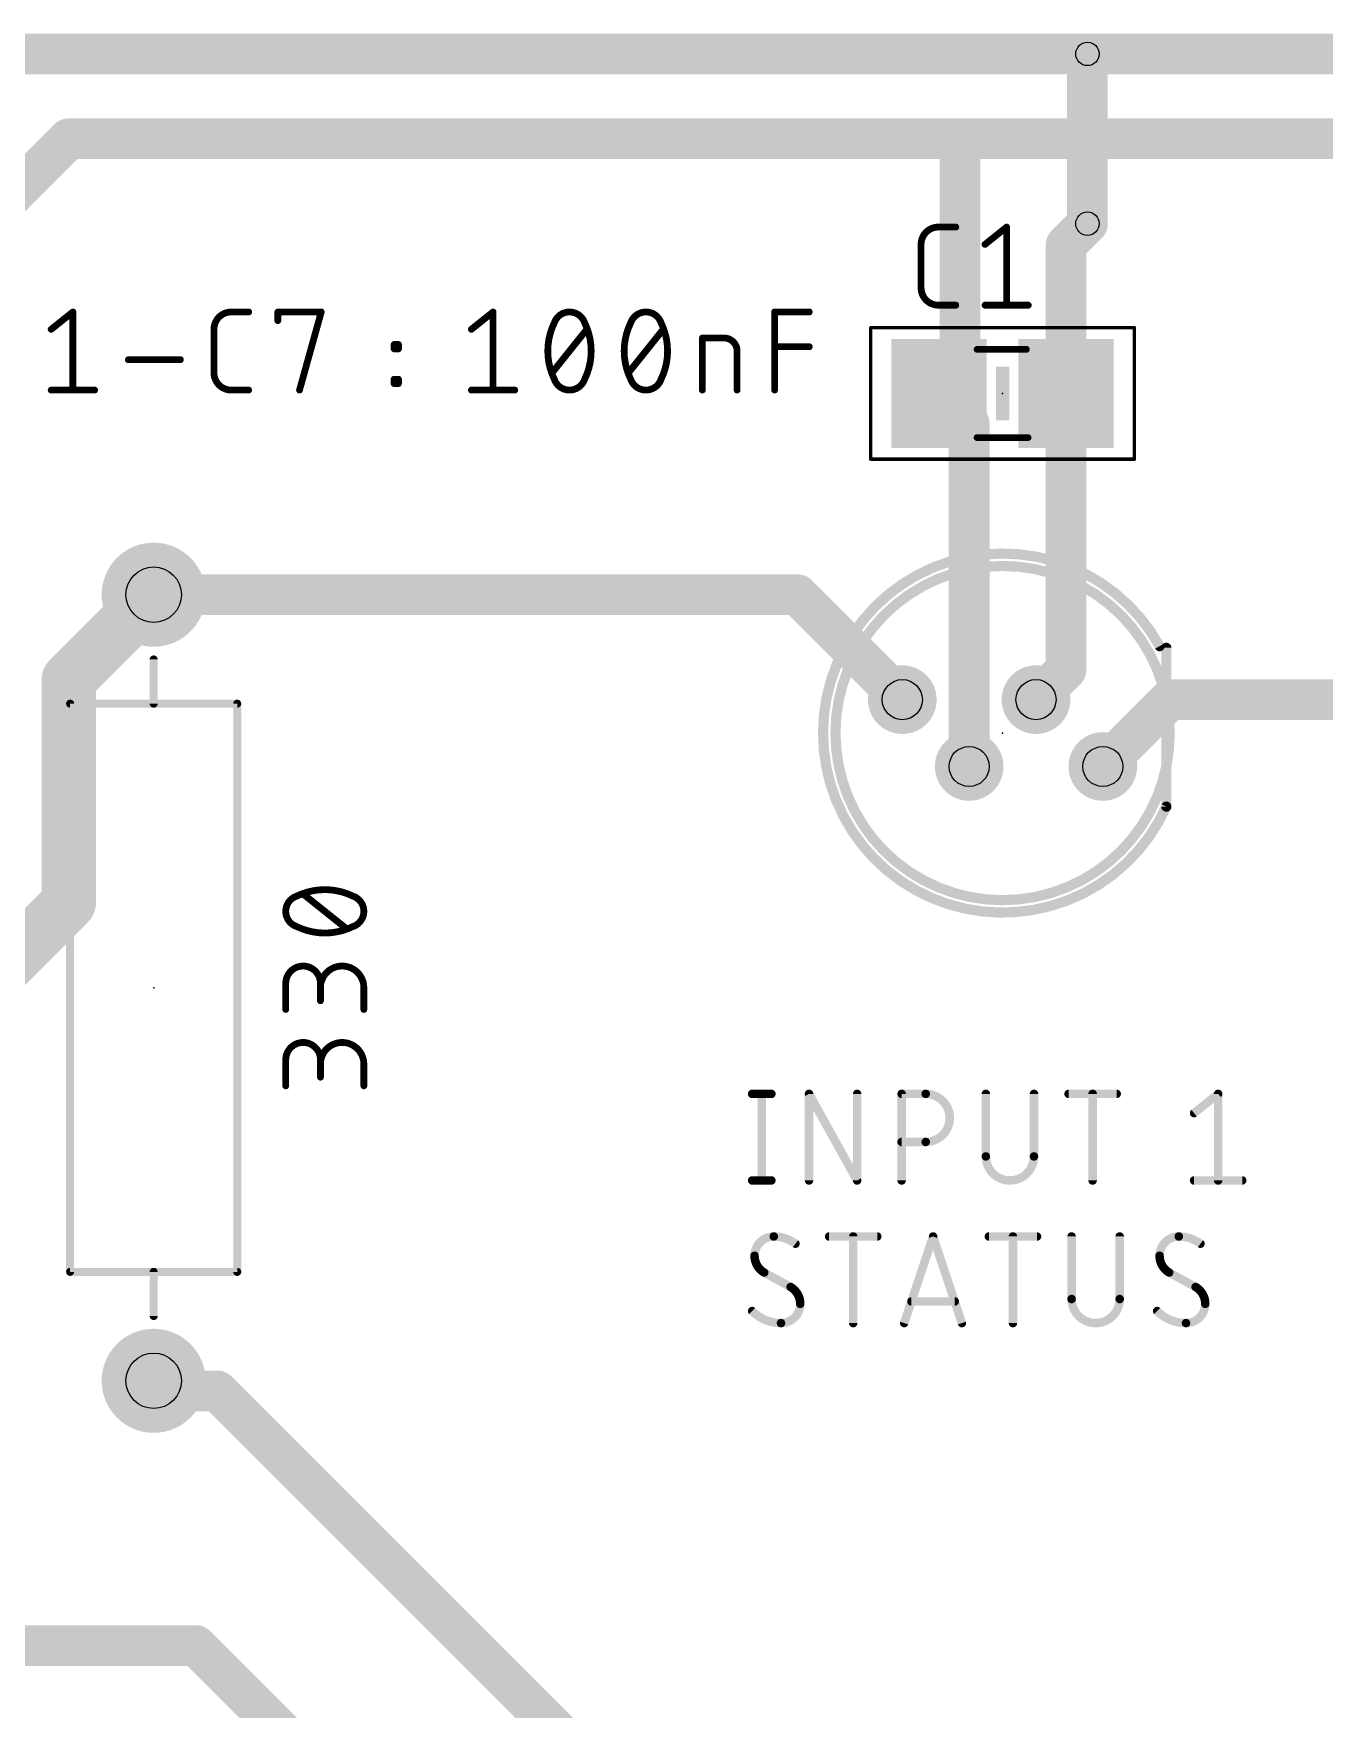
# Model space of a CAD drawing. Extents: x -9 to 239, y 2 to 147.
# Drawn here: x 99.8 to 119.12, y 98.42 to 123.49 of the extents above; entities that cross this region are included whole.
import ezdxf

# ---------------------------------------------------------------- set-up
doc = ezdxf.new("R2010")
doc.units = 0
for name, color, linetype in [('1', 12, 'CONTINUOUS'), ('16', 132, 'CONTINUOUS'), ('17', 110, 'CONTINUOUS'), ('18', 110, 'CONTINUOUS'), ('21', 40, 'CONTINUOUS'), ('23', 53, 'CONTINUOUS'), ('25', 253, 'CONTINUOUS'), ('27', 253, 'CONTINUOUS'), ('29', 253, 'CONTINUOUS'), ('30', 253, 'CONTINUOUS'), ('31', 253, 'CONTINUOUS'), ('35', 253, 'CONTINUOUS'), ('39', 12, 'CONTINUOUS'), ('44', 253, 'CONTINUOUS'), ('51', 253, 'CONTINUOUS')]:
    doc.layers.add(name, color=color, linetype=linetype)

# ---------------------------------------------------------------- blocks, each defined once
blk = doc.blocks.new('RECT')
blk.add_solid([(-0.5, -0.5), (0.5, -0.5), (-0.5, 0.5), (0.5, 0.5)])
blk = doc.blocks.new('ROUNDP')
at = {"const_width": 0.5}
blk.add_lwpolyline([(0, -0.25, 1), (0, 0.25, 1), (0, -0.25)], format="xyb", dxfattribs=at)
blk = doc.blocks.new('ROUNDV')
at = {"const_width": 0.5}
blk.add_lwpolyline([(0, -0.25, 1), (0, 0.25, 1), (0, -0.25)], format="xyb", dxfattribs=at)

msp = doc.modelspace()

# ---------------------------------------------------------------- linework, layer by layer
at = {"layer": '1'}
for points, const_width in [([(96.52, 123.19), (115.57, 123.19)], 0.6096), ([(115.57, 123.19), (132.08, 123.19)], 0.6096), ([(100.33, 121.92), (99.06, 120.65)], 0.6096), ([(113.665, 121.92), (100.33, 121.92)], 0.6096), ([(129.54, 121.92), (113.665, 121.92)], 0.6096), ([(113.665, 121.92), (113.665, 118.425)], 0.6096), ([(115.57, 120.65), (115.25, 120.33)], 0.6096), ([(115.25, 120.33), (115.25, 118.11)], 0.6096), ([(113.665, 118.425), (113.35, 118.11)], 0.6096), ([(113.35, 118.11), (113.8, 117.66)], 0.6096), ([(115.25, 118.11), (115.25, 113.98)], 0.6096), ([(113.8, 117.66), (113.8, 112.53)], 0.6096), ([(101.6, 115.1), (100.33, 113.83)], 0.8128), ([(101.6, 115.1), (102.87, 115.1)], 0.6096), ([(102.87, 115.1), (103.61, 115.1)], 0.6096), ([(103.61, 115.1), (111.23, 115.1)], 0.6096), ([(111.23, 115.1), (112.8, 113.53)], 0.6096), ([(100.33, 113.83), (100.33, 110.49)], 0.8128), ([(115.25, 113.98), (114.8, 113.53)], 0.6096), ([(115.8, 112.53), (116.8, 113.53)], 0.6096), ([(116.8, 113.53), (129.31, 113.53)], 0.6096), ([(100.33, 110.49), (99.06, 109.22)], 0.8128), ([(101.6, 103.34), (101.7525, 103.1875)], 0.6096), ([(102.5525, 103.1875), (101.7525, 103.1875)], 0.6096), ([(115.57, 90.17), (102.5525, 103.1875)], 0.6096), ([(87.3125, 99.3775), (102.235, 99.3775)], 0.6096), ([(102.235, 99.3775), (113.665, 87.9475)], 0.6096)]:
    msp.add_lwpolyline(points, dxfattribs=dict(at, const_width=const_width))
for points, const_width in [([(115.57, 123.3424, 1), (115.57, 123.0376)], 0.3048), ([(115.57, 123.0376, 1), (115.57, 123.3424)], 0.3048), ([(100.33, 122.0724, 1), (100.33, 121.7676)], 0.3048), ([(100.4378, 121.8122, 1), (100.2222, 122.0278)], 0.3048), ([(113.665, 122.0724, 1), (113.665, 121.7676)], 0.3048), ([(113.8174, 121.92, 1), (113.5126, 121.92)], 0.3048), ([(113.665, 121.7676, 1), (113.665, 122.0724)], 0.3048), ([(115.6778, 120.5422, 1), (115.4622, 120.7578)], 0.3048), ([(115.4024, 120.33, 1), (115.0976, 120.33)], 0.3048), ([(115.1422, 120.4378, 1), (115.3578, 120.2222)], 0.3048), ([(113.7728, 118.3172, 1), (113.5572, 118.5328)], 0.3048), ([(113.4578, 118.2178, 1), (113.2422, 118.0022)], 0.3048), ([(113.2422, 118.2178, 1), (113.4578, 118.0022)], 0.3048), ([(113.5126, 118.425, 1), (113.8174, 118.425)], 0.3048), ([(115.4024, 118.11, 1), (115.0976, 118.11)], 0.3048), ([(115.0976, 118.11, 1), (115.4024, 118.11)], 0.3048), ([(113.9524, 117.66, 1), (113.6476, 117.66)], 0.3048), ([(113.6922, 117.5522, 1), (113.9078, 117.7678)], 0.3048), ([(101.7437, 114.9563, 1), (101.4563, 115.2437)], 0.4064), ([(101.6, 115.2524, 1), (101.6, 114.9476)], 0.3048), ([(102.87, 115.2524, 1), (102.87, 114.9476)], 0.3048), ([(102.87, 114.9476, 1), (102.87, 115.2524)], 0.3048), ([(103.61, 115.2524, 1), (103.61, 114.9476)], 0.3048), ([(103.61, 114.9476, 1), (103.61, 115.2524)], 0.3048), ([(111.3378, 115.2078, 1), (111.1222, 114.9922)], 0.3048), ([(111.23, 114.9476, 1), (111.23, 115.2524)], 0.3048), ([(100.5332, 113.83, 1), (100.1268, 113.83)], 0.4064), ([(100.1863, 113.9737, 1), (100.4737, 113.6863)], 0.4064), ([(115.0976, 113.98, 1), (115.4024, 113.98)], 0.3048), ([(115.3578, 113.8722, 1), (115.1422, 114.0878)], 0.3048), ([(116.8, 113.6824, 1), (116.8, 113.3776)], 0.3048), ([(116.9078, 113.4222, 1), (116.6922, 113.6378)], 0.3048), ([(112.6922, 113.4222, 1), (112.9078, 113.6378)], 0.3048), ([(114.6922, 113.6378, 1), (114.9078, 113.4222)], 0.3048), ([(113.6476, 112.53, 1), (113.9524, 112.53)], 0.3048), ([(115.6922, 112.6378, 1), (115.9078, 112.4222)], 0.3048), ([(100.4737, 110.3463, 1), (100.1863, 110.6337)], 0.4064), ([(100.1268, 110.49, 1), (100.5332, 110.49)], 0.4064), ([(101.7078, 103.4478, 1), (101.4922, 103.2322)], 0.3048), ([(101.7525, 103.3399, 1), (101.7525, 103.0351)], 0.3048), ([(101.6447, 103.0797, 1), (101.8603, 103.2953)], 0.3048), ([(102.6603, 103.2953, 1), (102.4447, 103.0797)], 0.3048), ([(102.5525, 103.0351, 1), (102.5525, 103.3399)], 0.3048), ([(102.3428, 99.4853, 1), (102.1272, 99.2697)], 0.3048), ([(102.235, 99.2251, 1), (102.235, 99.5299)], 0.3048)]:
    msp.add_lwpolyline(points, format="xyb", dxfattribs=dict(at, const_width=const_width))
at = {"layer": '16', "const_width": 0.6096}
msp.add_lwpolyline([(115.57, 123.19), (115.57, 120.65)], dxfattribs=at)
at = {"layer": '16', "const_width": 0.3048}
for points in [[(115.7224, 123.19, 1), (115.4176, 123.19)], [(115.4176, 120.65, 1), (115.7224, 120.65)]]:
    msp.add_lwpolyline(points, format="xyb", dxfattribs=at)
at = {"layer": '21'}
for points, const_width in [([(116.65, 114.33, 4.2361), (116.75, 111.93)], 0.1524), ([(114.3, 110.53, 1), (114.3, 115.53, 1), (114.3, 110.53)], 0.1524), ([(116.6167, 114.3116, 1), (116.6833, 114.3484)], 0.0762), ([(116.7881, 114.305, 1), (116.7119, 114.305)], 0.0762), ([(101.63, 114.131, 1), (101.57, 114.131)], 0.06), ([(100.35, 113.5, 1), (100.35, 113.44)], 0.06), ([(100.38, 113.47, 1), (100.32, 113.47)], 0.06), ([(101.57, 113.47, 1), (101.63, 113.47)], 0.06), ([(102.88, 113.47, 1), (102.82, 113.47)], 0.06), ([(102.85, 113.44, 1), (102.85, 113.5)], 0.06), ([(116.7119, 111.93, 1), (116.7881, 111.93)], 0.0762), ([(116.7848, 111.9144, 1), (116.7152, 111.9456)], 0.0762), ([(100.35, 105, 1), (100.35, 104.94)], 0.06), ([(100.32, 104.97, 1), (100.38, 104.97)], 0.06), ([(101.63, 104.97, 1), (101.57, 104.97)], 0.06), ([(102.82, 104.97, 1), (102.88, 104.97)], 0.06), ([(102.85, 104.94, 1), (102.85, 105)], 0.06), ([(101.57, 104.309, 1), (101.63, 104.309)], 0.06)]:
    msp.add_lwpolyline(points, format="xyb", dxfattribs=dict(at, const_width=const_width))
for points, const_width in [([(116.75, 111.93), (116.75, 114.305)], 0.1524), ([(101.6, 113.47), (101.6, 114.131)], 0.12), ([(102.85, 113.47), (100.35, 113.47)], 0.12), ([(100.35, 113.47), (100.35, 104.97)], 0.12), ([(102.85, 104.97), (102.85, 113.47)], 0.12), ([(100.35, 104.97), (102.85, 104.97)], 0.12), ([(101.6, 104.97), (101.6, 104.309)], 0.12)]:
    msp.add_lwpolyline(points, dxfattribs=dict(at, const_width=const_width))
at = {"layer": '23'}
for p in [(114.3, 118.11), (114.3, 113.03), (101.6, 109.22)]:
    msp.add_point(p, dxfattribs=at)
at = {"layer": '25'}
for points, const_width in [([(113.3404, 120.5992, 0.4142), (113.0808, 120.3396)], 0.1016), ([(113.3404, 120.6246, 1), (113.3404, 120.5738)], 0.0508), ([(113.3404, 120.5738, 1), (113.3404, 120.6246)], 0.0508), ([(113.6001, 120.5738, 1), (113.6001, 120.6246)], 0.0508), ([(114.3866, 120.5992, 1), (114.3358, 120.5992)], 0.0508), ([(114.377, 120.5794, 1), (114.3453, 120.619)], 0.0508), ([(113.1062, 120.3396, 1), (113.0554, 120.3396)], 0.0508), ([(113.0554, 120.3396, 1), (113.1062, 120.3396)], 0.0508), ([(114.0208, 120.3594, 1), (114.0525, 120.3197)], 0.0508), ([(113.0808, 119.6904, 0.4142), (113.3404, 119.4308)], 0.1016), ([(113.1062, 119.6904, 1), (113.0554, 119.6904)], 0.0508), ([(113.0554, 119.6904, 1), (113.1062, 119.6904)], 0.0508), ([(113.3404, 119.4562, 1), (113.3404, 119.4054)], 0.0508), ([(113.3404, 119.4054, 1), (113.3404, 119.4562)], 0.0508), ([(113.6001, 119.4054, 1), (113.6001, 119.4562)], 0.0508), ([(114.0366, 119.4562, 1), (114.0366, 119.4054)], 0.0508), ([(114.3358, 119.4308, 1), (114.3866, 119.4308)], 0.0508), ([(114.6857, 119.4054, 1), (114.6857, 119.4562)], 0.0508), ([(110.5535, 107.6643, 1), (110.5535, 107.6008)], 0.0635), ([(110.7292, 107.6325, 1), (110.6657, 107.6325)], 0.0635), ([(110.8414, 107.6008, 1), (110.8414, 107.6643)], 0.0635), ([(111.4361, 107.6325, 1), (111.3726, 107.6325)], 0.0635), ([(111.4322, 107.6479, 1), (111.3766, 107.6171)], 0.0635), ([(112.1558, 107.6325, 1), (112.0923, 107.6325)], 0.0635), ([(112.8217, 107.6325, 1), (112.7582, 107.6325)], 0.0635), ([(112.79, 107.6643, 1), (112.79, 107.6008)], 0.0635), ([(113.1498, 106.9128, 1), (113.1498, 107.6325)], 0.127), ([(113.1498, 107.6643, 1), (113.1498, 107.6008)], 0.0635), ([(113.1498, 107.6008, 1), (113.1498, 107.6643)], 0.0635), ([(114.0818, 107.6325, 1), (114.0183, 107.6325)], 0.0635), ([(114.8015, 107.6325, 1), (114.738, 107.6325)], 0.0635), ([(115.2875, 107.6643, 1), (115.2875, 107.6008)], 0.0635), ([(115.6791, 107.6325, 1), (115.6156, 107.6325)], 0.0635), ([(116.0072, 107.6008, 1), (116.0072, 107.6643)], 0.0635), ([(117.5567, 107.6325, 1), (117.4932, 107.6325)], 0.0635), ([(117.5448, 107.6077, 1), (117.5051, 107.6573)], 0.0635), ([(117.1453, 107.3694, 1), (117.1849, 107.3198)], 0.0635), ([(112.79, 106.9446, 1), (112.79, 106.8811)], 0.0635), ([(113.1498, 106.9446, 1), (113.1498, 106.8811)], 0.0635), ([(113.1498, 106.8811, 1), (113.1498, 106.9446)], 0.0635), ([(114.0818, 106.6969, 1), (114.0183, 106.6969)], 0.0635), ([(114.0183, 106.6969, 1), (114.0818, 106.6969)], 0.0635), ([(114.0501, 106.6969, 1), (114.7697, 106.6969)], 0.127), ([(114.8015, 106.6969, 1), (114.738, 106.6969)], 0.0635), ([(114.738, 106.6969, 1), (114.8015, 106.6969)], 0.0635), ([(110.5535, 106.3689, 1), (110.5535, 106.3054)], 0.0635), ([(110.6657, 106.3371, 1), (110.7292, 106.3371)], 0.0635), ([(110.8414, 106.3054, 1), (110.8414, 106.3689)], 0.0635), ([(111.3726, 106.3371, 1), (111.4361, 106.3371)], 0.0635), ([(112.0923, 106.3371, 1), (112.1558, 106.3371)], 0.0635), ([(112.0963, 106.3217, 1), (112.1518, 106.3525)], 0.0635), ([(112.7582, 106.3371, 1), (112.8217, 106.3371)], 0.0635), ([(115.6156, 106.3371, 1), (115.6791, 106.3371)], 0.0635), ([(117.1651, 106.3689, 1), (117.1651, 106.3054)], 0.0635), ([(117.4932, 106.3371, 1), (117.5567, 106.3371)], 0.0635), ([(117.8848, 106.3054, 1), (117.8848, 106.3689)], 0.0635), ([(110.8774, 105.4989, 0.4142), (110.5895, 105.211)], 0.127), ([(110.8773, 105.5307, 1), (110.8774, 105.4672)], 0.0635), ([(111.2012, 105.391, 0.1623), (110.8774, 105.4989)], 0.127), ([(110.8774, 105.4672, 1), (110.8774, 105.5307)], 0.0635), ([(111.7056, 105.5307, 1), (111.7056, 105.4672)], 0.0635), ([(112.0972, 105.4989, 1), (112.0337, 105.4989)], 0.0635), ([(112.4253, 105.4672, 1), (112.4253, 105.5307)], 0.0635), ([(113.2904, 105.5089, 1), (113.2302, 105.4889)], 0.0635), ([(113.2904, 105.4889, 1), (113.2302, 105.5089)], 0.0635), ([(114.0953, 105.5307, 1), (114.0953, 105.4672)], 0.0635), ([(114.4869, 105.4989, 1), (114.4234, 105.4989)], 0.0635), ([(114.8149, 105.4672, 1), (114.8149, 105.5307)], 0.0635), ([(115.3645, 105.4989, 1), (115.301, 105.4989)], 0.0635), ([(116.0842, 105.4989, 1), (116.0207, 105.4989)], 0.0635), ([(116.9368, 105.4989, 0.4142), (116.6489, 105.211)], 0.127), ([(117.2606, 105.391, 0.1623), (116.9368, 105.4989)], 0.127), ([(116.9368, 105.5307, 1), (116.9368, 105.4672)], 0.0635), ([(116.9368, 105.4672, 1), (116.9368, 105.5307)], 0.0635), ([(111.1821, 105.3656, 1), (111.2203, 105.4163)], 0.0635), ([(117.2416, 105.3656, 1), (117.2797, 105.4163)], 0.0635), ([(110.6212, 105.211, 1), (110.5577, 105.211)], 0.0635), ([(110.5577, 105.211, 1), (110.6212, 105.211)], 0.0635), ([(110.5895, 105.211, 0.2656), (110.7334, 104.9592)], 0.127), ([(116.6489, 105.211, 0.2656), (116.7928, 104.9592)], 0.127), ([(116.6806, 105.211, 1), (116.6172, 105.211)], 0.0635), ([(116.6172, 105.211, 1), (116.6807, 105.211)], 0.0635), ([(110.7486, 104.987, 1), (110.7182, 104.9313)], 0.0635), ([(110.7173, 104.9318, 1), (110.7495, 104.9865)], 0.0635), ([(111.2732, 104.4914, 0.2656), (111.1292, 104.7433)], 0.127), ([(111.1454, 104.7706, 1), (111.1131, 104.7159)], 0.0635), ([(111.114, 104.7154, 1), (111.1444, 104.7711)], 0.0635), ([(116.808, 104.987, 1), (116.7776, 104.9313)], 0.0635), ([(116.7767, 104.9318, 1), (116.809, 104.9865)], 0.0635), ([(117.2048, 104.7706, 1), (117.1725, 104.7159)], 0.0635), ([(117.3326, 104.4914, 0.2656), (117.1887, 104.7433)], 0.127), ([(117.1734, 104.7154, 1), (117.2039, 104.7711)], 0.0635), ([(110.9853, 104.2035, 0.4142), (111.2732, 104.4914)], 0.127), ([(111.3049, 104.4914, 1), (111.2414, 104.4914)], 0.0635), ([(112.9364, 104.5591, 1), (112.9364, 104.4956)], 0.0635), ([(113.5841, 104.4956, 1), (113.5841, 104.5591)], 0.0635), ([(115.3645, 104.5633, 1), (115.301, 104.5633)], 0.0635), ([(115.301, 104.5633, 1), (115.3645, 104.5633)], 0.0635), ([(115.3328, 104.5633, 1), (116.0524, 104.5633)], 0.127), ([(116.0842, 104.5633, 1), (116.0207, 104.5633)], 0.0635), ([(116.0207, 104.5633, 1), (116.0842, 104.5633)], 0.0635), ([(117.0447, 104.2035, 0.4142), (117.3326, 104.4914)], 0.127), ([(117.3643, 104.4914, 1), (117.3008, 104.4914)], 0.0635), ([(110.5535, 104.3834, 0.2), (110.9853, 104.2035)], 0.127), ([(110.576, 104.4058, 1), (110.531, 104.3611)], 0.0635), ([(111.2414, 104.4914, 1), (111.3049, 104.4914)], 0.0635), ([(116.6129, 104.3834, 0.2), (117.0447, 104.2035)], 0.127), ([(116.6355, 104.4058, 1), (116.5904, 104.3611)], 0.0635), ([(117.3008, 104.4914, 1), (117.3643, 104.4914)], 0.0635), ([(110.9853, 104.2352, 1), (110.9853, 104.1717)], 0.0635), ([(110.9853, 104.1718, 1), (110.9853, 104.2352)], 0.0635), ([(112.0337, 104.2035, 1), (112.0972, 104.2035)], 0.0635), ([(112.7984, 104.2135, 1), (112.8586, 104.1935)], 0.0635), ([(113.662, 104.1935, 1), (113.7222, 104.2135)], 0.0635), ([(114.4234, 104.2035, 1), (114.4869, 104.2035)], 0.0635), ([(117.0447, 104.2352, 1), (117.0447, 104.1717)], 0.0635), ([(117.0447, 104.1718, 1), (117.0447, 104.2352)], 0.0635)]:
    msp.add_lwpolyline(points, format="xyb", dxfattribs=dict(at, const_width=const_width))
for points, const_width in [([(113.3404, 120.5992), (113.6001, 120.5992)], 0.1016), ([(114.0366, 120.3396), (114.3612, 120.5992)], 0.1016), ([(114.3612, 120.5992), (114.3612, 119.4308)], 0.1016), ([(113.0808, 119.6904), (113.0808, 120.3396)], 0.1016), ([(113.6001, 119.4308), (113.3404, 119.4308)], 0.1016), ([(114.0366, 119.4308), (114.6857, 119.4308)], 0.1016), ([(110.5535, 107.6325), (110.8414, 107.6325)], 0.127), ([(110.6974, 107.6325), (110.6974, 106.3371)], 0.127), ([(111.4044, 106.3371), (111.4044, 107.6325)], 0.127), ([(111.4044, 107.6325), (112.1241, 106.3371)], 0.127), ([(112.1241, 106.3371), (112.1241, 107.6325)], 0.127), ([(112.79, 106.3371), (112.79, 107.6325)], 0.127), ([(112.79, 107.6325), (113.1498, 107.6325)], 0.127), ([(114.0501, 107.6325), (114.0501, 106.6969)], 0.127), ([(114.7697, 106.6969), (114.7697, 107.6325)], 0.127), ([(115.2875, 107.6325), (116.0072, 107.6325)], 0.127), ([(115.6474, 106.3371), (115.6474, 107.6325)], 0.127), ([(117.1651, 107.3446), (117.5249, 107.6325)], 0.127), ([(117.5249, 107.6325), (117.5249, 106.3371)], 0.127), ([(113.1498, 106.9128), (112.79, 106.9128)], 0.127), ([(110.5535, 106.3371), (110.8414, 106.3371)], 0.127), ([(117.1651, 106.3371), (117.8848, 106.3371)], 0.127), ([(111.7056, 105.4989), (112.4253, 105.4989)], 0.127), ([(112.0655, 104.2035), (112.0655, 105.4989)], 0.127), ([(112.8285, 104.2035), (113.2603, 105.4989)], 0.127), ([(113.2603, 105.4989), (113.6921, 104.2035)], 0.127), ([(114.0953, 105.4989), (114.8149, 105.4989)], 0.127), ([(114.4551, 104.2035), (114.4551, 105.4989)], 0.127), ([(115.3328, 105.4989), (115.3328, 104.5633)], 0.127), ([(116.0524, 104.5633), (116.0524, 105.4989)], 0.127), ([(111.1292, 104.7433), (110.7334, 104.9592)], 0.127), ([(117.1887, 104.7433), (116.7928, 104.9592)], 0.127), ([(113.5841, 104.5273), (112.9364, 104.5273)], 0.127)]:
    msp.add_lwpolyline(points, dxfattribs=dict(at, const_width=const_width))
at = {"layer": '27', "const_width": 0.1016}
for points in [[(100.0666, 119.0696), (100.3912, 119.3292)], [(100.3912, 119.3292), (100.3912, 118.1608)], [(102.7613, 119.3292), (103.021, 119.3292)], [(103.4575, 119.1994), (103.4575, 119.3292)], [(103.4575, 119.3292), (104.1066, 119.3292)], [(104.1066, 119.3292), (103.7821, 118.1608)], [(106.3531, 119.0696), (106.6777, 119.3292)], [(106.6777, 119.3292), (106.6777, 118.1608)], [(110.8893, 118.1608), (110.8893, 119.3292)], [(110.8893, 119.3292), (111.4085, 119.3292)], [(102.5017, 118.4204), (102.5017, 119.0696)], [(107.561, 118.4204), (108.0803, 119.0696)], [(108.704, 118.4204), (109.2233, 119.0696)], [(105.1974, 118.7775), (105.1974, 118.8424)], [(105.1974, 118.8424), (105.2623, 118.8424)], [(105.2623, 118.8424), (105.2623, 118.7775)], [(109.8089, 118.1608), (109.8089, 118.9397)], [(109.8089, 118.9397), (110.1335, 118.9397)], [(110.8893, 118.8099), (111.4085, 118.8099)], [(101.2209, 118.6152), (101.9998, 118.6152)], [(105.2623, 118.7775), (105.1974, 118.7775)], [(110.3282, 118.745), (110.3282, 118.1608)], [(105.1974, 118.2582), (105.1974, 118.3231)], [(105.1974, 118.3231), (105.2623, 118.3231)], [(105.2623, 118.3231), (105.2623, 118.2582)], [(100.0666, 118.1608), (100.7157, 118.1608)], [(103.021, 118.1608), (102.7613, 118.1608)], [(105.2623, 118.2582), (105.1974, 118.2582)], [(106.3531, 118.1608), (107.0022, 118.1608)], [(104.4846, 110.1034), (103.8354, 110.6226)], [(103.5758, 108.8954), (103.5758, 109.2849)], [(104.0951, 109.2849), (104.0951, 109.0253)], [(104.7442, 108.8954), (104.7442, 109.22)], [(103.5758, 107.7524), (103.5758, 108.1419)], [(104.0951, 108.1419), (104.0951, 107.8823)], [(104.7442, 107.7524), (104.7442, 108.077)]]:
    msp.add_lwpolyline(points, dxfattribs=at)
at = {"layer": '27'}
for points, const_width in [([(100.4166, 119.3292, 1), (100.3658, 119.3292)], 0.0508), ([(100.407, 119.3094, 1), (100.3753, 119.349)], 0.0508), ([(102.7613, 119.3292, 0.4142), (102.5017, 119.0696)], 0.1016), ([(102.7613, 119.3546, 1), (102.7613, 119.3038)], 0.0508), ([(102.7613, 119.3038, 1), (102.7613, 119.3546)], 0.0508), ([(103.021, 119.3038, 1), (103.021, 119.3546)], 0.0508), ([(103.4829, 119.3292, 1), (103.4321, 119.3292)], 0.0508), ([(103.4575, 119.3546, 1), (103.4575, 119.3038)], 0.0508), ([(104.1311, 119.3224, 1), (104.0822, 119.336)], 0.0508), ([(104.1066, 119.3038, 1), (104.1066, 119.3546)], 0.0508), ([(106.7031, 119.3292, 1), (106.6523, 119.3292)], 0.0508), ([(106.6935, 119.3094, 1), (106.6618, 119.349)], 0.0508), ([(107.8207, 119.3292, 0.3205), (107.5935, 119.1669)], 0.1016), ([(108.0479, 119.1669, 0.3205), (107.8207, 119.3292)], 0.1016), ([(107.8207, 119.3546, 1), (107.8207, 119.3038)], 0.0508), ([(107.8207, 119.3038, 1), (107.8207, 119.3546)], 0.0508), ([(108.9637, 119.3292, 0.3205), (108.7365, 119.1669)], 0.1016), ([(109.1908, 119.1669, 0.3205), (108.9637, 119.3292)], 0.1016), ([(108.9637, 119.3546, 1), (108.9637, 119.3038)], 0.0508), ([(108.9637, 119.3038, 1), (108.9637, 119.3546)], 0.0508), ([(110.9147, 119.3292, 1), (110.8639, 119.3292)], 0.0508), ([(110.8893, 119.3546, 1), (110.8893, 119.3038)], 0.0508), ([(111.4085, 119.3038, 1), (111.4085, 119.3546)], 0.0508), ([(100.0508, 119.0894, 1), (100.0825, 119.0497)], 0.0508), ([(102.5271, 119.0696, 1), (102.4763, 119.0696)], 0.0508), ([(102.4763, 119.0696, 1), (102.5271, 119.0696)], 0.0508), ([(103.4321, 119.1994, 1), (103.4829, 119.1994)], 0.0508), ([(106.3372, 119.0894, 1), (106.369, 119.0497)], 0.0508), ([(107.5935, 119.1669, 0.1139), (107.4961, 118.745)], 0.1016), ([(107.5694, 119.1752, 1), (107.6175, 119.1587)], 0.0508), ([(107.6163, 119.1558, 1), (107.5706, 119.1781)], 0.0508), ([(108.0707, 119.1781, 1), (108.025, 119.1558)], 0.0508), ([(108.1452, 118.745, 0.1139), (108.0479, 119.1669)], 0.1016), ([(108.0238, 119.1587, 1), (108.0719, 119.1752)], 0.0508), ([(108.1001, 119.0537, 1), (108.0605, 119.0854)], 0.0508), ([(108.7365, 119.1669, 0.1139), (108.6391, 118.745)], 0.1016), ([(108.7124, 119.1752, 1), (108.7605, 119.1587)], 0.0508), ([(108.7593, 119.1558, 1), (108.7136, 119.1781)], 0.0508), ([(109.2137, 119.1781, 1), (109.168, 119.1558)], 0.0508), ([(109.2882, 118.745, 0.1139), (109.1908, 119.1669)], 0.1016), ([(109.1668, 119.1587, 1), (109.2149, 119.1752)], 0.0508), ([(109.2431, 119.0537, 1), (109.2035, 119.0854)], 0.0508), ([(105.2228, 118.8424, 1), (105.172, 118.8424)], 0.0508), ([(105.1974, 118.8678, 1), (105.1974, 118.817)], 0.0508), ([(105.2877, 118.8424, 1), (105.2369, 118.8424)], 0.0508), ([(105.2623, 118.817, 1), (105.2623, 118.8678)], 0.0508), ([(109.8343, 118.9397, 1), (109.7835, 118.9397)], 0.0508), ([(109.8089, 118.9651, 1), (109.8089, 118.9143)], 0.0508), ([(110.3282, 118.745, 0.4142), (110.1335, 118.9397)], 0.1016), ([(110.1335, 118.9651, 1), (110.1335, 118.9143)], 0.0508), ([(110.1335, 118.9143, 1), (110.1335, 118.9651)], 0.0508), ([(110.8893, 118.8353, 1), (110.8893, 118.7845)], 0.0508), ([(111.4085, 118.7845, 1), (111.4085, 118.8353)], 0.0508), ([(101.2209, 118.6406, 1), (101.2209, 118.5898)], 0.0508), ([(101.9998, 118.5898, 1), (101.9998, 118.6406)], 0.0508), ([(105.1974, 118.8029, 1), (105.1974, 118.7521)], 0.0508), ([(105.172, 118.7775, 1), (105.2228, 118.7775)], 0.0508), ([(105.2369, 118.7775, 1), (105.2877, 118.7775)], 0.0508), ([(105.2623, 118.7521, 1), (105.2623, 118.8029)], 0.0508), ([(107.4961, 118.745, 0.1139), (107.5935, 118.3231)], 0.1016), ([(107.5215, 118.745, 1), (107.4707, 118.745)], 0.0508), ([(107.4707, 118.745, 1), (107.5215, 118.745)], 0.0508), ([(108.0479, 118.3231, 0.1139), (108.1452, 118.745)], 0.1016), ([(108.1706, 118.745, 1), (108.1198, 118.745)], 0.0508), ([(108.1198, 118.745, 1), (108.1706, 118.745)], 0.0508), ([(108.6391, 118.745, 0.1139), (108.7365, 118.3231)], 0.1016), ([(108.6645, 118.745, 1), (108.6137, 118.745)], 0.0508), ([(108.6137, 118.745, 1), (108.6645, 118.745)], 0.0508), ([(109.1908, 118.3231, 0.1139), (109.2882, 118.745)], 0.1016), ([(109.3136, 118.745, 1), (109.2628, 118.745)], 0.0508), ([(109.2628, 118.745, 1), (109.3136, 118.745)], 0.0508), ([(110.3536, 118.745, 1), (110.3028, 118.745)], 0.0508), ([(110.3028, 118.745, 1), (110.3536, 118.745)], 0.0508), ([(102.5017, 118.4204, 0.4142), (102.7613, 118.1608)], 0.1016), ([(102.5271, 118.4204, 1), (102.4763, 118.4204)], 0.0508), ([(102.4763, 118.4204, 1), (102.5271, 118.4204)], 0.0508), ([(105.2228, 118.3231, 1), (105.172, 118.3231)], 0.0508), ([(105.1974, 118.3485, 1), (105.1974, 118.2977)], 0.0508), ([(105.2877, 118.3231, 1), (105.2369, 118.3231)], 0.0508), ([(105.2623, 118.2977, 1), (105.2623, 118.3485)], 0.0508), ([(107.5412, 118.4363, 1), (107.5808, 118.4046)], 0.0508), ([(107.6175, 118.3313, 1), (107.5694, 118.3148)], 0.0508), ([(107.5935, 118.3231, 0.3205), (107.8207, 118.1608)], 0.1016), ([(107.5706, 118.3119, 1), (107.6163, 118.3342)], 0.0508), ([(107.8207, 118.1608, 0.3205), (108.0478, 118.3231)], 0.1016), ([(108.025, 118.3342, 1), (108.0707, 118.3119)], 0.0508), ([(108.0719, 118.3148, 1), (108.0238, 118.3313)], 0.0508), ([(108.6842, 118.4363, 1), (108.7238, 118.4046)], 0.0508), ([(108.7605, 118.3313, 1), (108.7124, 118.3148)], 0.0508), ([(108.7365, 118.3231, 0.3205), (108.9637, 118.1608)], 0.1016), ([(108.7136, 118.3119, 1), (108.7593, 118.3342)], 0.0508), ([(108.9637, 118.1608, 0.3205), (109.1908, 118.3231)], 0.1016), ([(109.168, 118.3342, 1), (109.2137, 118.3119)], 0.0508), ([(109.2149, 118.3148, 1), (109.1668, 118.3313)], 0.0508), ([(100.0666, 118.1862, 1), (100.0666, 118.1354)], 0.0508), ([(100.3658, 118.1608, 1), (100.4166, 118.1608)], 0.0508), ([(100.7157, 118.1354, 1), (100.7157, 118.1862)], 0.0508), ([(102.7613, 118.1862, 1), (102.7613, 118.1354)], 0.0508), ([(102.7613, 118.1354, 1), (102.7613, 118.1862)], 0.0508), ([(103.021, 118.1354, 1), (103.021, 118.1862)], 0.0508), ([(103.7576, 118.1676, 1), (103.8065, 118.154)], 0.0508), ([(105.1974, 118.2836, 1), (105.1974, 118.2328)], 0.0508), ([(105.172, 118.2582, 1), (105.2228, 118.2582)], 0.0508), ([(105.2369, 118.2582, 1), (105.2877, 118.2582)], 0.0508), ([(105.2623, 118.2328, 1), (105.2623, 118.2836)], 0.0508), ([(106.3531, 118.1862, 1), (106.3531, 118.1354)], 0.0508), ([(106.6523, 118.1608, 1), (106.7031, 118.1608)], 0.0508), ([(107.0022, 118.1354, 1), (107.0022, 118.1862)], 0.0508), ([(107.8207, 118.1862, 1), (107.8207, 118.1354)], 0.0508), ([(107.8207, 118.1354, 1), (107.8207, 118.1862)], 0.0508), ([(108.9637, 118.1862, 1), (108.9637, 118.1354)], 0.0508), ([(108.9637, 118.1354, 1), (108.9637, 118.1862)], 0.0508), ([(109.7835, 118.1608, 1), (109.8343, 118.1608)], 0.0508), ([(110.3028, 118.1608, 1), (110.3536, 118.1608)], 0.0508), ([(110.8639, 118.1608, 1), (110.9147, 118.1608)], 0.0508), ([(103.7381, 110.5902, 0.3205), (103.5758, 110.363)], 0.1016), ([(104.16, 110.6876, 0.1139), (103.7381, 110.5902)], 0.1016), ([(103.7269, 110.613, 1), (103.7492, 110.5674)], 0.0508), ([(103.7463, 110.5662, 1), (103.7298, 110.6142)], 0.0508), ([(103.8513, 110.6425, 1), (103.8196, 110.6028)], 0.0508), ([(104.5819, 110.5902, 0.1139), (104.16, 110.6876)], 0.1016), ([(104.16, 110.7129, 1), (104.16, 110.6622)], 0.0508), ([(104.16, 110.6622, 1), (104.16, 110.7129)], 0.0508), ([(104.7442, 110.363, 0.3205), (104.5819, 110.5902)], 0.1016), ([(104.5902, 110.6142, 1), (104.5737, 110.5662)], 0.0508), ([(104.5708, 110.5674, 1), (104.5931, 110.613)], 0.0508), ([(103.5758, 110.363, 0.3205), (103.7381, 110.1358)], 0.1016), ([(103.6012, 110.363, 1), (103.5504, 110.363)], 0.0508), ([(103.5504, 110.363, 1), (103.6012, 110.363)], 0.0508), ([(104.5819, 110.1358, 0.3205), (104.7442, 110.363)], 0.1016), ([(104.7696, 110.363, 1), (104.7188, 110.363)], 0.0508), ([(104.7188, 110.363, 1), (104.7696, 110.363)], 0.0508), ([(103.7381, 110.1358, 0.1139), (104.16, 110.0384)], 0.1016), ([(103.7492, 110.1586, 1), (103.7269, 110.113)], 0.0508), ([(103.7298, 110.1118, 1), (103.7463, 110.1598)], 0.0508), ([(104.16, 110.0384, 0.1139), (104.5819, 110.1358)], 0.1016), ([(104.16, 110.0638, 1), (104.16, 110.013)], 0.0508), ([(104.16, 110.013, 1), (104.16, 110.0638)], 0.0508), ([(104.4687, 110.0835, 1), (104.5004, 110.1232)], 0.0508), ([(104.5737, 110.1598, 1), (104.5902, 110.1118)], 0.0508), ([(104.5931, 110.113, 1), (104.5708, 110.1586)], 0.0508), ([(104.0951, 109.2849, 1), (103.5758, 109.2849)], 0.1016), ([(104.7442, 109.22, 1), (104.0951, 109.22)], 0.1016), ([(103.6012, 109.2849, 1), (103.5504, 109.2849)], 0.0508), ([(104.1205, 109.2849, 1), (104.0697, 109.2849)], 0.0508), ([(103.5504, 109.2849, 1), (103.6012, 109.2849)], 0.0508), ([(104.0697, 109.2849, 1), (104.1205, 109.2849)], 0.0508), ([(104.0697, 109.22, 1), (104.1205, 109.22)], 0.0508), ([(104.7696, 109.22, 1), (104.7188, 109.22)], 0.0508), ([(104.7188, 109.22, 1), (104.7696, 109.22)], 0.0508), ([(103.5504, 108.8954, 1), (103.6012, 108.8954)], 0.0508), ([(104.0697, 109.0253, 1), (104.1205, 109.0253)], 0.0508), ([(104.7188, 108.8954, 1), (104.7696, 108.8954)], 0.0508), ([(104.0951, 108.1419, 1), (103.5758, 108.1419)], 0.1016), ([(104.7442, 108.077, 1), (104.0951, 108.077)], 0.1016), ([(103.6012, 108.1419, 1), (103.5504, 108.1419)], 0.0508), ([(103.5504, 108.1419, 1), (103.6012, 108.1419)], 0.0508), ([(104.1205, 108.1419, 1), (104.0697, 108.1419)], 0.0508), ([(104.0697, 108.1419, 1), (104.1205, 108.1419)], 0.0508), ([(104.0697, 108.077, 1), (104.1205, 108.077)], 0.0508), ([(104.7696, 108.077, 1), (104.7188, 108.077)], 0.0508), ([(104.7188, 108.077, 1), (104.7696, 108.077)], 0.0508), ([(104.0697, 107.8823, 1), (104.1205, 107.8823)], 0.0508), ([(103.5504, 107.7524, 1), (103.6012, 107.7524)], 0.0508), ([(104.7188, 107.7524, 1), (104.7696, 107.7524)], 0.0508)]:
    msp.add_lwpolyline(points, format="xyb", dxfattribs=dict(at, const_width=const_width))
at = {"layer": '39', "const_width": 0.0508}
for points in [[(112.327, 119.093), (116.273, 119.093)], [(112.327, 117.127), (112.327, 119.093)], [(116.273, 119.093), (116.273, 117.127)], [(116.273, 117.127), (112.327, 117.127)]]:
    msp.add_lwpolyline(points, dxfattribs=at)
at = {"layer": '39', "const_width": 0.0254}
for points in [[(112.327, 119.1057, 1), (112.327, 119.0803)], [(112.3397, 119.093, 1), (112.3143, 119.093)], [(116.2857, 119.093, 1), (116.2603, 119.093)], [(116.273, 119.0803, 1), (116.273, 119.1057)], [(112.327, 117.1397, 1), (112.327, 117.1143)], [(112.3143, 117.127, 1), (112.3397, 117.127)], [(116.2603, 117.127, 1), (116.2857, 117.127)], [(116.273, 117.1143, 1), (116.273, 117.1397)]]:
    msp.add_lwpolyline(points, format="xyb", dxfattribs=at)
at = {"layer": '44'}
for centre, radius in [((115.57, 123.19), 0.175), ((115.57, 120.65), 0.175), ((101.6, 115.1), 0.415), ((112.8, 113.53), 0.3), ((114.8, 113.53), 0.3), ((113.8, 112.53), 0.3), ((115.8, 112.53), 0.3), ((101.6, 103.34), 0.415)]:
    msp.add_circle(centre, radius, dxfattribs=at)
at = {"layer": '51'}
for points, const_width in [([(114.656, 118.77), (113.919, 118.77)], 0.1016), ([(114.681, 117.45), (113.919, 117.45)], 0.1016), ([(100.35, 104.97), (100.35, 113.47)], 0.12), ([(100.35, 113.47), (102.85, 113.47)], 0.12), ([(102.85, 113.47), (102.85, 104.97)], 0.12), ([(102.85, 104.97), (100.35, 104.97)], 0.12)]:
    msp.add_lwpolyline(points, dxfattribs=dict(at, const_width=const_width))
for points, const_width in [([(113.919, 118.7954, 1), (113.919, 118.7446)], 0.0508), ([(114.656, 118.7446, 1), (114.656, 118.7954)], 0.0508), ([(113.919, 117.4754, 1), (113.919, 117.4246)], 0.0508), ([(114.681, 117.4246, 1), (114.681, 117.4754)], 0.0508), ([(100.38, 113.47, 1), (100.32, 113.47)], 0.06), ([(100.35, 113.5, 1), (100.35, 113.44)], 0.06), ([(102.88, 113.47, 1), (102.82, 113.47)], 0.06), ([(102.85, 113.44, 1), (102.85, 113.5)], 0.06), ([(100.35, 105, 1), (100.35, 104.94)], 0.06), ([(100.32, 104.97, 1), (100.38, 104.97)], 0.06), ([(102.82, 104.97, 1), (102.88, 104.97)], 0.06), ([(102.85, 104.94, 1), (102.85, 105)], 0.06)]:
    msp.add_lwpolyline(points, format="xyb", dxfattribs=dict(at, const_width=const_width))

# ---------------------------------------------------------------- block references
at = {"layer": '1', "xscale": 1.3, "yscale": 1.5, "rotation": 180}
for p in [(113.35, 118.11), (115.25, 118.11)]:
    msp.add_blockref('RECT', p, dxfattribs=at)
at = {"layer": '17', "xscale": 1.43, "yscale": 1.43, "rotation": 270}
for p in [(101.6, 115.1), (101.6, 115.1), (101.6, 103.34), (101.6, 103.34)]:
    msp.add_blockref('ROUNDP', p, dxfattribs=at)
at = {"layer": '17', "xscale": 0.9, "yscale": 0.9}
for p in [(112.8, 113.53), (112.8, 113.53), (114.8, 113.53), (114.8, 113.53), (113.8, 112.53), (113.8, 112.53), (115.8, 112.53), (115.8, 112.53)]:
    msp.add_blockref('ROUNDP', p, dxfattribs=at)
at = {"layer": '18', "xscale": 0.604, "yscale": 0.604}
for p in [(115.57, 123.19), (115.57, 123.19), (115.57, 120.65), (115.57, 120.65)]:
    msp.add_blockref('ROUNDV', p, dxfattribs=at)
at = {"layer": '29'}
for name, p, xscale, yscale, rotation in [('RECT', (113.35, 118.11), 1.427, 1.627, 180), ('RECT', (115.25, 118.11), 1.427, 1.627, 180), ('ROUNDP', (101.6, 115.1), 1.557, 1.557, 270), ('ROUNDP', (101.6, 103.34), 1.557, 1.557, 270)]:
    msp.add_blockref(name, p, dxfattribs=dict(at, xscale=xscale, yscale=yscale, rotation=rotation))
at = {"layer": '29', "xscale": 1.027, "yscale": 1.027}
for p in [(112.8, 113.53), (114.8, 113.53), (113.8, 112.53), (115.8, 112.53)]:
    msp.add_blockref('ROUNDP', p, dxfattribs=at)
at = {"layer": '30', "xscale": 1.557, "yscale": 1.557, "rotation": 270}
for p in [(101.6, 115.1), (101.6, 103.34)]:
    msp.add_blockref('ROUNDP', p, dxfattribs=at)
at = {"layer": '30', "xscale": 1.027, "yscale": 1.027}
for p in [(112.8, 113.53), (114.8, 113.53), (113.8, 112.53), (115.8, 112.53)]:
    msp.add_blockref('ROUNDP', p, dxfattribs=at)
at = {"layer": '31', "xscale": 1.3, "yscale": 1.5, "rotation": 180}
for p in [(113.35, 118.11), (115.25, 118.11)]:
    msp.add_blockref('RECT', p, dxfattribs=at)
at = {"layer": '35', "xscale": 0.2002, "yscale": 0.8002, "rotation": 180}
msp.add_blockref('RECT', (114.3, 118.11), dxfattribs=at)
at = {"layer": '51', "xscale": 0.7501, "yscale": 1.4501, "rotation": 180}
for p in [(113.5694, 118.1089), (115.0172, 118.1089)]:
    msp.add_blockref('RECT', p, dxfattribs=at)

doc.saveas('drawing.dxf')
